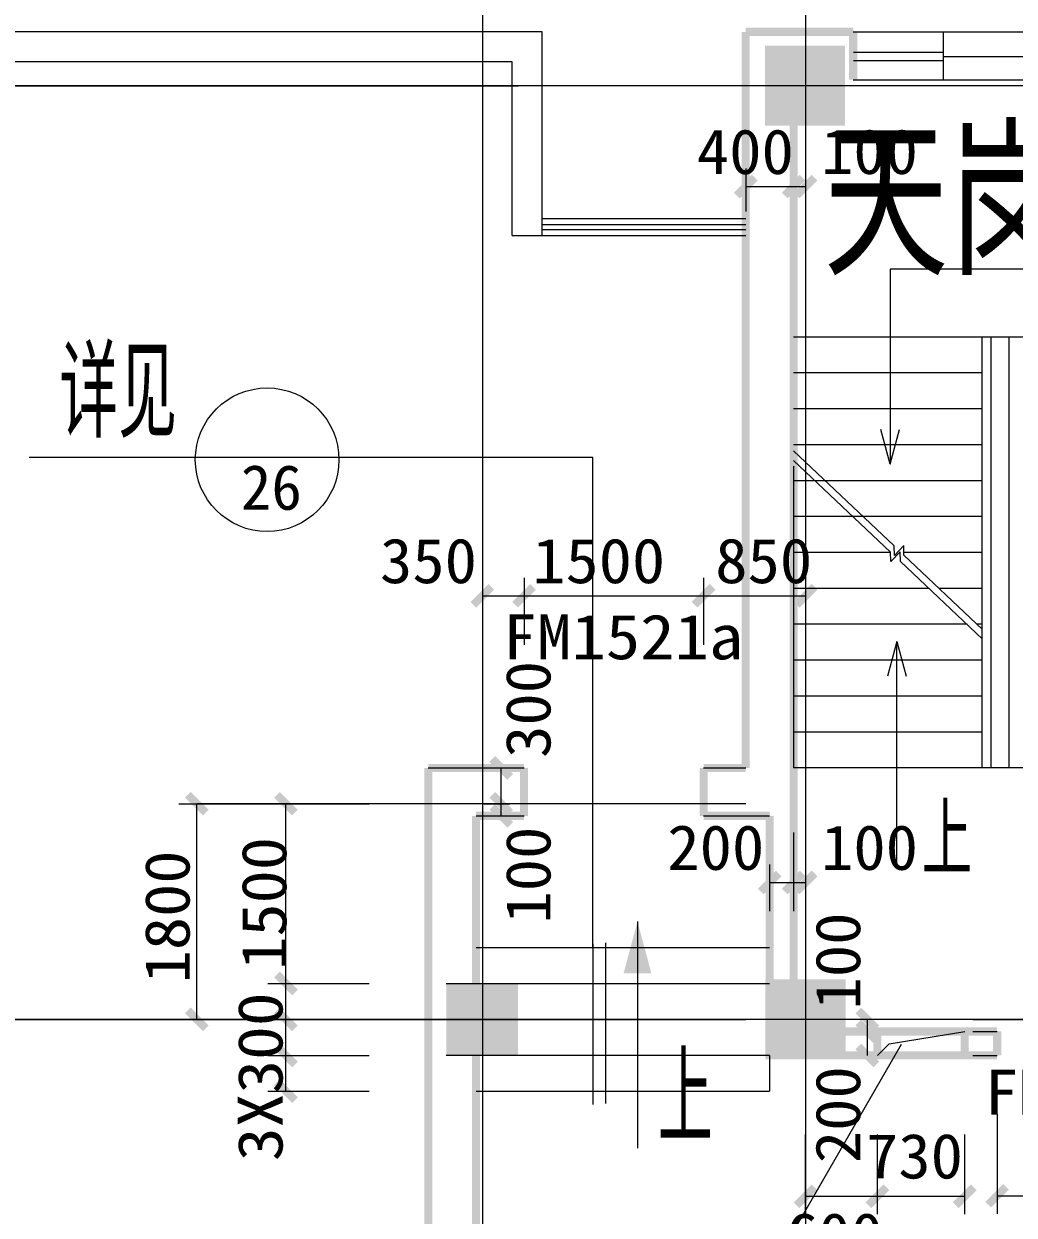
# Model space of a CAD drawing. Extents: x -307567 to 704339, y -10277 to 165507.
# Drawn here: x 651144 to 659417, y 132546 to 142497 of the extents above; entities that cross this region are included whole.
import ezdxf
from ezdxf.enums import TextEntityAlignment as Align

# ---------------------------------------------------------------- set-up
doc = ezdxf.new("R2010")
doc.units = 0
doc.header["$MEASUREMENT"] = 0
doc.layers.add('wode', color=250, linetype='CONTINUOUS', lineweight=0)
doc.layers.add('ziti', color=32, linetype='CONTINUOUS', lineweight=0)
doc.styles.add('HZ', font='txt', dxfattribs={"width": 0.7, "height": 5, "bigfont": 'STF:宋体'})
doc.styles.get("Standard").update_dxf_attribs({"font": 'txt', "height": 3})

msp = doc.modelspace()

# ---------------------------------------------------------------- linework, layer by layer
at = {"layer": 'wode', "color": 0}
for p, q in [((654974.33624, 146613.8756), (654974.33624, 95170.36669)), ((657674.33624, 146613.8756), (657674.33624, 95170.36669)), ((655474.36065, 142430.47411), (616924.36065, 142430.47411)), ((655474.36065, 140730.47716), (655474.36065, 142430.47411)), ((658071.85821, 142430.48326), (660924.34844, 142430.48326)), ((658822.77374, 142430.48326), (658822.77374, 142030.48021)), ((658074.34844, 142260.47899), (658822.77374, 142260.47899)), ((658822.77374, 142223.60155), (660927.35137, 142223.60155)), ((655224.34844, 142180.47106), (617174.33624, 142180.47106)), ((655224.34844, 140730.47716), (655224.34844, 142180.47106)), ((658074.34844, 142190.47777), (658822.77374, 142190.47777)), ((658071.85821, 142030.48021), (660974.33624, 142030.48021)), ((687909.29717, 141980.48326), (611671.61407, 141980.48326)), ((622494.46563, 141980.48326), (655274.33624, 141980.48326)), ((657174.34844, 141287.85936), (657174.34844, 140928.8994)), ((657674.33624, 141287.85936), (657674.33624, 140928.8994)), ((657174.34844, 141137.85936), (657674.33624, 141137.85936)), ((657574.36065, 141137.85936), (657624.34844, 141137.85936)), ((655474.36065, 140870.4796), (657174.34844, 140870.4796)), ((655474.36065, 140820.48265), (657174.34844, 140820.48265)), ((655224.34844, 140730.47716), (657174.34844, 140730.47716)), ((655474.36065, 140780.48326), (657174.34844, 140780.48326)), ((660170.32012, 140449.07152), (658380.31768, 140449.07152)), ((658380.31768, 140449.07152), (658380.31768, 138819.07579)), ((660974.33624, 139881.48119), (657574.36065, 139881.48119)), ((659150.34942, 139881.48119), (657574.36065, 139881.48119)), ((659150.34942, 136281.48119), (659150.34942, 139881.48119)), ((659225.34942, 136281.48119), (659225.34942, 139881.48119)), ((659375.34942, 136281.48119), (659375.34942, 139881.48119)), ((659150.34942, 139581.48119), (657574.36065, 139581.48119)), ((659150.34942, 139281.48119), (657574.36065, 139281.48119)), ((658380.31768, 138819.07579), (658302.68096, 139108.85851)), ((658380.31768, 138819.07579), (658457.9544, 139108.85851)), ((659150.34942, 138981.48119), (657574.36065, 138981.48119)), ((659150.34942, 138981.48119), (657574.36065, 138981.48119)), ((658414.44854, 138136.65087), (657574.36065, 138929.92784)), ((655897.33428, 138874.22716), (651189.36309, 138874.22716)), ((655897.33428, 134781.765), (655897.33428, 138874.22716)), ((658384.45586, 138084.69469), (657574.36065, 138849.6361)), ((657575.34942, 136281.48119), (657575.34942, 138801.47936)), ((659150.34942, 138681.48119), (657574.36065, 138681.48119)), ((659150.34942, 138681.48119), (657574.36065, 138681.48119)), ((657752.41241, 138681.49034), (657625.33721, 138681.48119)), ((657752.41241, 138681.48119), (657625.33721, 138681.48119)), ((658070.13702, 138381.48119), (657574.36065, 138381.48119)), ((659150.34942, 138381.48119), (657574.36065, 138381.48119)), ((658070.13702, 138381.48119), (657574.36065, 138381.48119)), ((659150.34942, 138381.48119), (658155.1712, 138381.48119)), ((654974.33624, 138187.61827), (654974.33624, 137190.0963)), ((658416.71905, 138057.13732), (658414.44854, 138136.65087)), ((658493.98956, 138138.93053), (658416.71905, 138057.13732)), ((658496.26006, 138059.41698), (658493.98956, 138138.93053)), ((658387.86163, 138081.48119), (657574.36065, 138081.48119)), ((658387.86163, 138081.48119), (657574.36065, 138081.48119)), ((658386.72637, 138005.17199), (658384.45586, 138084.69469)), ((658463.96026, 138086.97435), (658386.72637, 138005.17199)), ((658466.23077, 138007.4608), (658463.96026, 138086.97435)), ((659150.34942, 138081.48119), (658496.26006, 138081.48119)), ((659150.34942, 137441.76561), (658496.26006, 138059.41698)), ((659150.34942, 137361.48302), (658466.23077, 138007.4608)), ((654974.33624, 137870.2141), (654974.33624, 137309.86559)), ((655322.78594, 137870.2141), (655322.78594, 137309.86559)), ((656822.78594, 137870.2141), (656822.78594, 137309.86559)), ((657674.33624, 137870.2141), (657674.33624, 137309.86559)), ((658705.58624, 137781.48119), (657574.36065, 137781.48119)), ((658705.58624, 137781.48119), (657574.36065, 137781.48119)), ((659150.34942, 137781.48119), (658790.58379, 137781.48119)), ((654974.33624, 137720.2141), (655322.78594, 137720.2141)), ((655322.78594, 137720.2141), (656822.78594, 137720.2141)), ((656822.78594, 137720.2141), (657674.33624, 137720.2141)), ((659023.27422, 137481.47203), (657574.36065, 137481.48119)), ((659023.27422, 137481.47203), (657574.36065, 137481.48119)), ((659150.34942, 137481.48119), (659108.27178, 137481.48119)), ((658436.05499, 137337.50536), (658358.41827, 137047.72264)), ((658436.05499, 135476.35729), (658436.05499, 137337.50536)), ((658436.05499, 137337.50536), (658513.72833, 137047.72264)), ((659150.34942, 137181.48119), (657574.36065, 137181.48119)), ((659150.34942, 136881.48119), (657574.36065, 136881.48119)), ((659150.34942, 136581.48119), (657574.36065, 136581.48119)), ((659150.34942, 136581.48119), (657574.36065, 136581.48119)), ((654522.21221, 136281.765), (655322.78594, 136281.765)), ((654982.57598, 136281.765), (655204.46319, 136281.765)), ((655132.57598, 135983.31224), (655132.57598, 136281.765)), ((656822.78594, 136281.765), (657174.34844, 136281.765)), ((660974.33624, 136281.48119), (657574.36065, 136281.48119)), ((652439.09454, 135983.31224), (653752.83965, 135983.31224)), ((657174.34844, 135983.31224), (652589.09454, 135983.31224)), ((652589.09454, 134181.765), (652589.09454, 135983.31224)), ((653183.93096, 135983.31224), (654028.37676, 135983.31224)), ((653333.93096, 134481.765), (653333.93096, 135983.31224)), ((654982.57598, 135983.31224), (655204.46319, 135983.31224)), ((655132.57598, 135881.76195), (655132.57598, 135983.31224)), ((654922.22442, 135881.76195), (655322.78594, 135881.76195)), ((654982.57598, 135881.76195), (655204.46319, 135881.76195)), ((656822.78594, 135881.76195), (657374.33624, 135881.76195)), ((657574.36065, 135742.48278), (657574.36065, 135120.61083)), ((657674.33624, 135742.48278), (657674.33624, 135120.61083)), ((657374.33624, 135475.36852), (657374.33624, 135086.6997)), ((657574.36065, 135475.36852), (657574.36065, 135086.6997)), ((657674.33624, 135475.36852), (657674.33624, 135086.6997)), ((657374.33624, 135325.36852), (657574.36065, 135325.36852)), ((657574.36065, 135325.36852), (657674.33624, 135325.36852)), ((654922.22442, 134781.765), (657374.33624, 134781.765)), ((655897.33428, 134812.23375), (655897.33428, 133471.23339)), ((656002.36358, 134820.22631), (656002.36358, 133479.22594)), ((653183.93096, 134481.765), (654028.37676, 134481.765)), ((653333.93096, 134181.765), (653333.93096, 134481.765)), ((654672.21221, 134481.765), (657374.33624, 134481.765)), ((657674.33624, 134180.48326), (611546.80938, 134180.48326)), ((625987.82501, 134181.765), (655272.21221, 134181.765)), ((652439.09454, 134181.765), (653752.83965, 134181.765)), ((653183.93096, 134181.765), (654028.37676, 134181.765)), ((653333.93096, 133880.48326), (653333.93096, 134181.765)), ((654672.21221, 134181.765), (657174.34844, 134181.765)), ((654672.21221, 134181.765), (657174.34844, 134181.765)), ((688059.29717, 134180.48326), (657674.33624, 134180.48326)), ((658190.51055, 134080.47106), (658190.51055, 134180.48326)), ((659070.73516, 134180.48326), (659565.30303, 134180.48326)), ((658190.51055, 133880.47411), (658190.51055, 134080.47106)), ((658371.34551, 133978.06017), (659003.7918, 134080.48021)), ((659070.73516, 134080.47106), (659274.34844, 134080.47106)), ((657020.53985, 131453.20055), (658476.04522, 133974.19664)), ((658273.78692, 133880.48326), (658371.34551, 133978.06017)), ((653183.93096, 133880.48326), (654028.37676, 133880.48326)), ((653333.93096, 133581.765), (653333.93096, 133880.48326)), ((654672.21221, 133881.765), (657374.33624, 133881.765)), ((657374.33624, 133880.46495), (657374.33624, 133581.765)), ((659070.73516, 133880.47411), (659274.34844, 133880.47411)), ((653183.93096, 133581.765), (654028.37676, 133581.765)), ((654922.22442, 133581.765), (657374.33624, 133581.765)), ((659274.34844, 133389.98033), (659274.34844, 132558.33361)), ((657674.33624, 132553.93908), (657674.33624, 133220.86412)), ((658273.78692, 132553.93908), (658273.78692, 133220.86412)), ((659003.7918, 132553.93908), (659003.7918, 133220.86412)), ((657674.33624, 132703.93908), (658273.78692, 132703.93908)), ((658273.78692, 132703.93908), (659003.7918, 132703.93908)), ((659274.34844, 132708.33361), (661274.33624, 132708.33361))]:
    msp.add_line(p, q, dxfattribs=at)
at = {"layer": 'wode', "color": 0, "const_width": 67.5}
for points in [[(657174.34844, 142430.48326), (658071.85821, 142430.48326)], [(657174.34844, 136281.765), (657174.34844, 142430.48326)], [(658071.85821, 142430.48326), (658071.85821, 142030.48021)], [(657368.22051, 142281.765), (657368.22051, 141681.765), (657968.22051, 141681.765), (657968.22051, 142281.765), (657368.22051, 142281.765), (657368.22051, 141681.765)], [(657370.34454, 142280.48326), (657370.34454, 141680.48326), (657970.34454, 141680.48326), (657970.34454, 142280.48326), (657370.34454, 142280.48326), (657370.34454, 141680.48326)], [(657574.36065, 140780.48326), (657574.36065, 141980.48326)], [(657099.34844, 141062.85936), (657249.34844, 141212.85936)], [(657499.36065, 141062.85936), (657649.36065, 141212.85936)], [(657599.33624, 141062.85936), (657749.33624, 141212.85936)], [(657574.36065, 137780.48326), (657574.36065, 140780.48326)], [(654899.33624, 137645.2141), (655049.33624, 137795.2141)], [(655247.78594, 137645.2141), (655397.78594, 137795.2141)], [(656747.78594, 137645.2141), (656897.78594, 137795.2141)], [(657599.33624, 137645.2141), (657749.33624, 137795.2141)], [(657574.36065, 136280.48326), (657574.36065, 137780.48326)], [(655057.57598, 136356.765), (655207.57598, 136206.765)], [(654522.21221, 127181.76195), (654522.21221, 136281.765)], [(654522.21221, 136281.765), (655322.78594, 136281.765)], [(655322.78594, 136281.765), (655322.78594, 135881.76195)], [(656822.78594, 136281.765), (656822.78594, 135881.76195)], [(656822.78594, 136281.765), (657174.34844, 136281.765)], [(657574.36065, 134480.48326), (657574.36065, 136280.48326)], [(652514.09454, 136058.31224), (652664.09454, 135908.31224)], [(653258.93096, 136058.31224), (653408.93096, 135908.31224)], [(655057.57598, 136058.31224), (655207.57598, 135908.31224)], [(655057.57598, 135956.76195), (655207.57598, 135806.76195)], [(654922.22442, 135881.76195), (655322.78594, 135881.76195)], [(654922.22442, 134481.765), (654922.22442, 135881.76195)], [(654922.22442, 134481.765), (654922.22442, 135881.76195)], [(656822.78594, 135881.76195), (657374.33624, 135881.76195)], [(657374.33624, 133880.46495), (657374.33624, 135881.76195)], [(657299.33624, 135250.36852), (657449.33624, 135400.36852)], [(657499.36065, 135250.36852), (657649.36065, 135400.36852)], [(657599.33624, 135250.36852), (657749.33624, 135400.36852)], [(653258.93096, 134556.765), (653408.93096, 134406.765)], [(657372.21221, 134481.765), (657372.21221, 133881.765), (657972.21221, 133881.765), (657972.21221, 134481.765), (657372.21221, 134481.765), (657372.21221, 133881.765)], [(657374.33624, 134480.48326), (657374.33624, 133880.48326), (657974.33624, 133880.48326), (657974.33624, 134480.48326), (657374.33624, 134480.48326), (657374.33624, 133880.48326)], [(652514.09454, 134256.765), (652664.09454, 134106.765)], [(653258.93096, 134256.765), (653408.93096, 134106.765)], [(658115.51055, 134255.48326), (658265.51055, 134105.48326)], [(658115.51055, 134155.47106), (658265.51055, 134005.47106)], [(657974.33624, 134080.47106), (659274.34844, 134080.48937)], [(658273.78692, 134080.48021), (658273.78692, 133880.48326)], [(659003.7918, 134080.48021), (659003.7918, 133880.48326)], [(659274.34844, 133880.48326), (659274.34844, 134080.48021)], [(653258.93096, 133955.48326), (653408.93096, 133805.48326)], [(658115.51055, 133955.47411), (658265.51055, 133805.47411)], [(654922.22442, 127480.48021), (654922.22442, 133881.765)], [(654922.22442, 127480.48021), (654922.22442, 133881.765)], [(657374.33624, 133880.46495), (659274.34844, 133880.48326)], [(653258.93096, 133656.765), (653408.93096, 133506.765)], [(657599.33624, 132628.93908), (657749.33624, 132778.93908)], [(658198.78692, 132628.93908), (658348.78692, 132778.93908)], [(658928.7918, 132628.93908), (659078.7918, 132778.93908)], [(659199.34844, 132633.33361), (659349.34844, 132783.33361)]]:
    msp.add_lwpolyline(points, dxfattribs=at)
at = {"layer": 'wode', "color": 0}
msp.add_lwpolyline([(656270.2835, 134999.5598), (656270.2835, 133105.55345)], dxfattribs=at)
msp.add_circle((653176.97295, 138856.13634), 600, dxfattribs=at)
for points in [[(657368.22051, 142281.765), (657968.22051, 142281.765), (657368.22051, 141681.765), (657968.22051, 141681.765)], [(657370.34454, 142280.48326), (657970.34454, 142280.48326), (657370.34454, 141680.48326), (657970.34454, 141680.48326)], [(656270.2835, 134999.5598), (656386.7752, 134564.89489), (656153.82842, 134564.89489)], [(654672.21221, 134481.765), (655272.21221, 134481.765), (654672.21221, 133881.765), (655272.21221, 133881.765)], [(654673.27422, 134480.48326), (655036.44561, 134481.765), (654675.39825, 133880.48326), (655038.56963, 133881.765)], [(657372.21221, 134481.765), (657972.21221, 134481.765), (657372.21221, 133881.765), (657972.21221, 133881.765)], [(657374.33624, 134480.48326), (657974.33624, 134480.48326), (657374.33624, 133880.48326), (657974.33624, 133880.48326)]]:
    msp.add_solid(points, dxfattribs=at)

# ---------------------------------------------------------------- texts
for s, width, p, p2 in [('400', 0.925698, (656766.35284, 141242.85204), (657576.33819, 141242.85204)), ('100', 1.07998, (657803.35235, 141242.85204), (658613.3377, 141242.85204)), ('26', 0.816035, (652957.09991, 138438.50939), (653467.12188, 138438.50939)), ('350', 0.864023, (654119.34356, 137825.21593), (654929.36553, 137825.21593)), ('1500', 0.986654, (655391.52374, 137825.23424), (656501.50909, 137825.23424)), ('850', 0.863984, (656919.53887, 137825.21593), (657729.52422, 137825.21593)), ('FM1521a', 0.893327, (655144.51446, 137189.80333), (657154.49981, 137189.80333)), ('200', 0.925739, (656519.34356, 135430.37035), (657329.36553, 135430.37035)), ('100', 1.07998, (657803.35235, 135430.37035), (658613.3377, 135430.37035)), ('FM1521', 0.911992, (659169.35577, 133385.47594), (660879.34112, 133385.47594)), ('730', 0.863984, (658179.01153, 132852.62072), (658988.99688, 132852.62072)), ('600', 0.925739, (657511.00616, 132190.0902), (658321.02813, 132190.0902))]:
    msp.add_text(s, height=375, dxfattribs=dict(at, width=width)).set_placement(p, p2, align=Align.FIT)
for s, width, p, p2 in [('300', 0.925708, (655543.57452, 136365.76464), (655543.57452, 137175.75914)), ('100', 1.080005, (655543.57452, 134981.76195), (655543.57452, 135791.76561)), ('1500', 0.986662, (653337.08038, 134595.37279), (653337.08038, 135705.3673)), ('1800', 0.98667, (652529.07256, 134482.5432), (652529.07256, 135592.54686)), ('100', 1.079993, (658130.48858, 134264.4829), (658130.48858, 135074.47741)), ('3X300', 0.867695, (653305.51299, 132997.16417), (653305.51299, 134407.16783)), ('200', 0.925708, (658130.48858, 132980.47411), (658130.48858, 133790.46862))]:
    msp.add_text(s, height=375, rotation=90, dxfattribs=dict(at, width=width)).set_placement(p, p2, align=Align.FIT)
at = {"layer": 'wode', "color": 0, "style": 'HZ', "width": 0.492196}
msp.add_text('上', height=600, dxfattribs=at).set_placement((658645.67413, 135383.14745), (659065.68145, 135383.14745), align=Align.FIT)
at = {"layer": 'ziti', "color": 0, "style": 'HZ'}
for s, height, width, p, p2 in [('天岗白', 1200, 0.612715, (657823.78708, 140393.98083), (660960.8895, 140393.98083)), ('详见', 750, 0.461426, (651439.85137, 139039.29674), (652424.22637, 139039.29674)), ('上', 750, 0.430664, (656439.58282, 133151.63195), (656898.95782, 133151.63195))]:
    msp.add_text(s, height=height, dxfattribs=dict(at, width=width)).set_placement(p, p2, align=Align.FIT)

doc.saveas('drawing.dxf')
